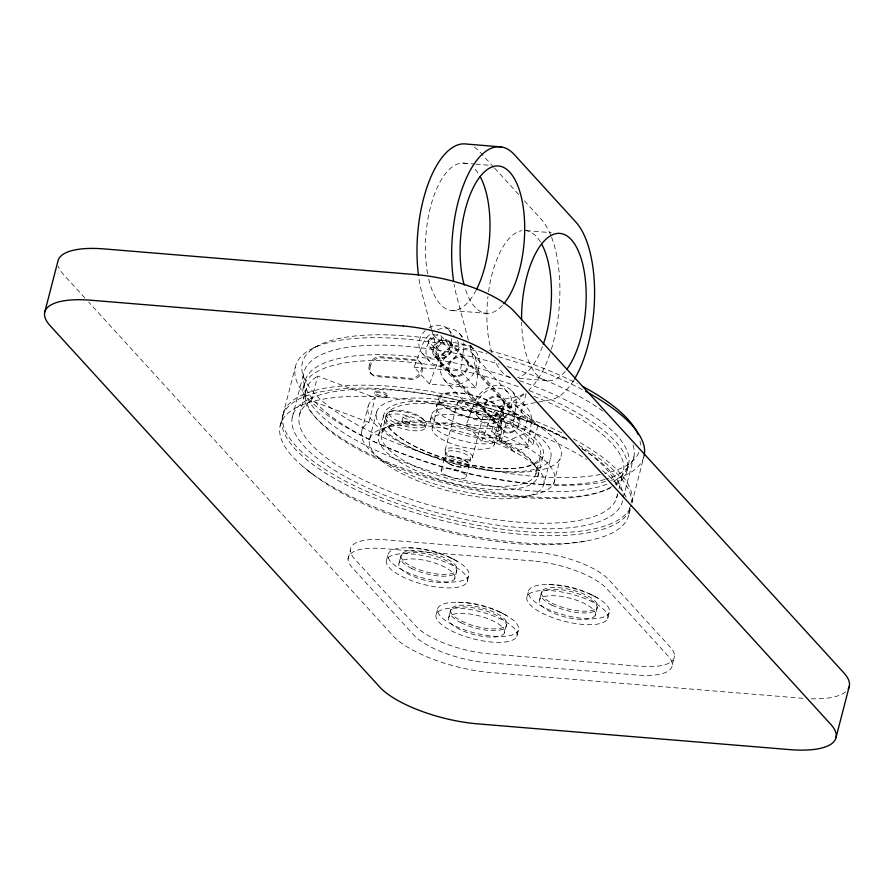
<?xml version="1.0" encoding="UTF-8"?>
<svg xmlns="http://www.w3.org/2000/svg" width="894" height="894" viewBox="0 0 894 894"><rect width="100%" height="100%" fill="white"/><g stroke="black" fill="none" stroke-linecap="round" stroke-linejoin="round"><path stroke-width="0.67" stroke-dasharray="4.47 3.35" d="M475.753 387.884L429.5 384.074L437.859 361.589A23.143 19.389 -42.4 0 1 463.237 344.939A23.143 19.389 -42.4 0 1 479.128 364.998L475.753 387.884L460.388 371.032L463.762 348.146A23.143 19.389 -42.4 0 0 463.729 342.704M528.008 445.178L512.642 428.327L516.017 405.44A23.143 19.389 -42.4 0 0 500.126 385.381A23.143 19.389 -42.4 0 0 474.748 402.032L466.389 424.516L481.754 441.368L528.008 445.178L531.382 422.292A23.143 19.389 -42.4 0 0 515.492 402.233A23.143 19.389 -42.4 0 0 490.113 418.884L481.754 441.368M280.068 426.013L282.191 417.811M282.951 414.872L295.232 367.389M292.293 417.241L303.669 373.267M303.144 388.13L304.653 382.263M299.736 414.134L306.094 389.516M311.291 400.68L317.661 376.061L375.268 397.763A99.636 33.424 14.5 0 0 427.097 454.588A99.636 33.424 14.5 0 0 553.833 465.059A99.636 33.424 14.5 0 0 502.003 408.223L526.175 393.271L519.805 417.889L495.634 432.852A99.636 33.424 14.5 0 1 547.463 489.677A99.636 33.424 14.5 0 1 420.728 479.218A99.636 33.424 14.5 0 1 368.898 422.393L311.291 400.68A163.915 54.981 14.5 0 0 424.494 503.657A163.915 54.981 14.5 0 0 617.408 493.946M361.869 430.573L368.239 405.943M374.608 393.438L374.988 391.974M368.898 422.393L375.268 397.763M369.669 438.898L376.653 411.922M386.979 396.858A6.426 2.157 14.5 0 0 378.43 392.555A6.426 2.157 14.5 0 0 376.966 396.031A6.426 2.157 14.5 0 0 386.979 396.858L387.359 395.394A6.426 2.157 14.5 0 0 378.81 391.091A6.426 2.157 14.5 0 0 377.346 394.567A6.426 2.157 14.5 0 0 387.359 395.394M378.643 434.998L384.107 413.9M348.045 559.018L350.325 550.223M385.817 416.906L386.577 413.967M381.738 433.311L386.286 415.732M401.909 421.353L403.116 416.66M409.34 423.398A3.855 1.296 14.5 0 0 404.2 420.817A3.855 1.296 14.5 0 0 403.328 422.907A3.855 1.296 14.5 0 0 409.34 423.398L410.547 418.705A3.855 1.296 14.5 0 0 405.418 416.123A3.855 1.296 14.5 0 0 404.535 418.213A3.855 1.296 14.5 0 0 410.547 418.705M386.677 559.678L388.197 553.811M425.432 427.846A20.573 6.895 14.5 0 0 398.053 414.078A20.573 6.895 14.5 0 0 393.382 425.198A20.573 6.895 14.5 0 0 425.432 427.846L426.181 424.918A20.573 6.895 14.5 0 0 398.813 411.151A20.573 6.895 14.5 0 0 394.142 422.27A20.573 6.895 14.5 0 0 426.181 424.918M430.495 419.487L432.014 413.631M436.395 406.804L438.663 398.009M432.271 427.891L440.004 397.986M399.059 563.097L401.183 554.895M445.123 450.073L457.404 402.591M441.167 470.467L445.76 452.744M466.098 476.77L470.613 459.315A12.851 4.314 14.5 0 0 453.079 450.822A12.851 4.314 14.5 0 0 450.855 457.963A12.851 4.314 14.5 0 0 470.613 459.315M472.457 457.303A14.136 4.749 14.5 0 0 453.169 447.95A14.136 4.749 14.5 0 0 450.732 455.806A14.136 4.749 14.5 0 0 472.457 457.303L484.738 409.81A14.136 4.749 14.5 0 0 465.45 400.467A14.136 4.749 14.5 0 0 463.014 408.323A14.136 4.749 14.5 0 0 484.738 409.81M436.328 614.122L437.848 608.255M491.734 431.333L496.55 412.715L514.855 404.725L528.343 415.341L537.797 425.712L532.98 444.329L514.676 452.319L501.188 441.703L491.734 431.333L505.222 441.949L514.676 452.319M454.755 578.485A28.921 9.7 14.5 0 0 416.269 559.119A28.921 9.7 14.5 0 0 409.698 574.764A28.921 9.7 14.5 0 0 454.755 578.485L456.879 570.271A28.921 9.7 14.5 0 0 418.392 550.916A28.921 9.7 14.5 0 0 411.821 566.55A28.921 9.7 14.5 0 0 456.879 570.271M495.634 432.852L502.003 408.223M448.71 617.542L450.833 609.328M494.404 444.318A32.139 10.784 14.5 0 0 450.576 423.063A32.139 10.784 14.5 0 0 445.033 440.921A32.139 10.784 14.5 0 0 494.404 444.318L502.137 414.414A32.139 10.784 14.5 0 0 458.309 393.17A32.139 10.784 14.5 0 0 452.766 411.017A32.139 10.784 14.5 0 0 502.137 414.414M501.199 423.186L503.467 414.391M499.813 438.641A35.995 12.08 14.5 0 0 451.917 414.548A35.995 12.08 14.5 0 0 443.737 434.015A35.995 12.08 14.5 0 0 499.813 438.641L501.333 432.774A35.995 12.08 14.5 0 0 453.437 408.681A35.995 12.08 14.5 0 0 445.257 428.148A35.995 12.08 14.5 0 0 501.333 432.774M501.188 441.703L506.004 423.086L524.309 415.095L537.797 425.712M467.137 581.905A41.783 14.013 14.5 0 0 411.542 553.934A41.783 14.013 14.5 0 0 402.043 576.529A41.783 14.013 14.5 0 0 467.137 581.905L468.657 576.038A41.783 14.013 14.5 0 0 413.05 548.078A41.783 14.013 14.5 0 0 403.563 570.663A41.783 14.013 14.5 0 0 468.657 576.038M505.222 441.949L523.526 433.959L528.343 415.341M535.841 474.066A79.711 26.742 14.5 0 0 427.142 421.365A79.711 26.742 14.5 0 0 413.386 465.64A79.711 26.742 14.5 0 0 535.841 474.066L540.389 456.476A79.711 26.742 14.5 0 0 431.69 403.775A79.711 26.742 14.5 0 0 417.934 448.05A79.711 26.742 14.5 0 0 540.389 456.476M537.719 477.061A82.282 27.602 14.5 0 0 425.51 422.672A82.282 27.602 14.5 0 0 411.318 468.367A82.282 27.602 14.5 0 0 537.719 477.061L543.172 455.962A82.282 27.602 14.5 0 0 430.975 401.562A82.282 27.602 14.5 0 0 416.772 447.268A82.282 27.602 14.5 0 0 543.172 455.962M504.417 632.918A28.921 9.7 14.5 0 0 465.919 613.563A28.921 9.7 14.5 0 0 459.348 629.208A28.921 9.7 14.5 0 0 504.417 632.918L506.54 624.716A28.921 9.7 14.5 0 0 468.043 605.361A28.921 9.7 14.5 0 0 461.472 620.995A28.921 9.7 14.5 0 0 506.54 624.716M543.653 484.894A89.992 30.184 14.5 0 0 420.929 425.399A89.992 30.184 14.5 0 0 405.407 475.384A89.992 30.184 14.5 0 0 543.653 484.894L550.637 457.929A89.992 30.184 14.5 0 0 427.902 398.433A89.992 30.184 14.5 0 0 412.38 448.419A89.992 30.184 14.5 0 0 550.637 457.929M553.889 483.039L560.259 458.41M516.788 636.338A41.783 14.013 14.5 0 0 461.192 608.378A41.783 14.013 14.5 0 0 451.693 630.974A41.783 14.013 14.5 0 0 516.788 636.338L518.308 630.482A41.783 14.013 14.5 0 0 462.712 602.522A41.783 14.013 14.5 0 0 453.213 625.107A41.783 14.013 14.5 0 0 518.308 630.482M527.136 596.443L528.656 590.576M539.518 599.863L541.641 591.649M616.636 497.924L617.642 494.036M618.983 488.862L622.995 473.306M627.175 470.009L628.683 464.142M623.241 498.025L633.924 456.722M595.225 615.251A28.921 9.7 14.5 0 0 556.727 595.885A28.921 9.7 14.5 0 0 550.156 611.53A28.921 9.7 14.5 0 0 595.225 615.251L597.348 607.037A28.921 9.7 14.5 0 0 558.851 587.682A28.921 9.7 14.5 0 0 552.28 603.316A28.921 9.7 14.5 0 0 597.348 607.037M629.018 514.195L631.142 505.982M631.902 503.054L644.183 455.571M607.607 618.67A41.783 14.013 14.5 0 0 552 590.699A41.783 14.013 14.5 0 0 542.513 613.295A41.783 14.013 14.5 0 0 607.607 618.67L609.116 612.803A41.783 14.013 14.5 0 0 553.52 584.844A41.783 14.013 14.5 0 0 544.021 607.428A41.783 14.013 14.5 0 0 609.116 612.803M672.288 664.622L674.568 655.827M429.5 384.074L414.134 367.222L422.493 344.738A23.143 19.389 -42.4 0 1 431.556 333.06M428.092 340.826L433.344 334.769L440.574 335.373L447.671 343.151L449.637 349.789L444.385 355.846L437.155 355.242L430.07 347.464L428.092 340.826L435.188 348.604L437.155 355.242M435.188 348.604L440.44 342.547L447.671 343.151M430.07 347.464L437.289 348.068L442.552 342.011L440.574 335.373M313.191 348.09L319.583 344.849M389.113 411.933L391.728 411.106M431.869 330.523L441.144 365.389L476.614 404.278L517.291 396.634A93.211 40.141 -85.3 0 0 524.376 393.494M476.614 404.278L511.301 407.139L537.059 402.3M538.423 402.043L551.978 399.495A93.211 40.141 -85.3 0 0 573.825 380.173M585.525 541.116C533.897 550.246 480.972 540.859 430.863 527.795C385.303 514.609 339.295 497.377 302.675 466.333M408.279 547.821C425.421 547.798 442.519 552.637 457.259 561.343M548.748 584.575C565.88 584.564 582.989 589.403 597.728 598.108M457.929 602.254C475.072 602.232 492.169 607.071 506.92 615.787M463.405 163.11L474.513 164.027M475.899 164.15L491.164 165.401M526.275 230.63L551.252 232.697M452.006 310.509L486.694 313.369M414.134 367.222L460.388 371.032M519.034 378.374L548.167 380.777M466.389 424.516L512.642 428.327M802.924 698.303L490.694 672.534A77.141 25.87 14.5 0 1 392.947 635.701L88.696 302.116M590.912 594.398L593.75 595.952M450.453 557.632L453.292 559.186M500.104 612.077L502.942 613.63M308.676 471.16L312.978 474.636M423.018 419.018L424.885 420.973M493.667 167.122L479.687 151.801A93.211 40.141 -85.3 0 0 473.407 146.571M494.594 168.139L518.811 194.691M524.398 200.826L541.172 219.209A93.211 40.141 -85.3 0 1 551.129 236.072M459.415 333.496L463.93 338.457M470.266 345.397L474.781 350.347M511.67 390.79L527.035 407.642M472.658 353.745L508.127 392.634M448.307 329.428L454.51 336.233M514.855 404.725L524.309 415.095M511.301 407.139L475.832 368.261L469.775 345.464M449.794 341.586L465.159 358.438M465.875 359.22L501.333 398.109M502.048 398.88L517.414 415.732M449.123 342.279L516.743 416.425M442.552 342.011L449.637 349.789M433.344 334.769L440.44 342.547M523.526 433.959L532.98 444.329M496.55 412.715L506.004 423.086M437.289 348.068L444.385 355.846M435.702 356.114L503.322 430.249M435.032 356.807L450.397 373.647M451.112 374.43L486.582 413.319M487.286 414.09L502.651 430.942M422.337 353.409L429.422 361.187M444.318 379.905L479.787 418.794M420.571 362.685L421.51 363.724M370.094 372.418L371.032 373.457M84.941 297.993L63.34 274.313A77.141 25.87 14.5 0 1 58.244 266.088M468.344 340.1L456.219 294.495A93.211 40.141 -85.3 0 1 454.085 284.236M431.511 329.182L421.521 291.634A93.211 40.141 -85.3 0 1 418.828 277.766M845.735 691.755A77.141 25.87 14.5 0 1 809.584 698.717M428.952 327.83A17.679 14.807 -42.4 0 1 451.179 334.49M451.761 338.513A17.679 14.807 -42.4 0 1 428.125 356.974A17.679 14.807 -42.4 0 1 425.242 330.568M457.56 340.424A17.679 14.807 -42.4 0 1 448.117 363.154A17.679 14.807 -42.4 0 1 426.762 356.751A17.679 14.807 -42.4 0 1 438.071 334.579M565.332 371.189A73.923 31.826 -85.3 0 1 521.615 322.119M502.361 305.491A73.923 31.826 -85.3 0 1 464.846 287.332M551.564 237.189A93.211 40.141 -85.3 0 1 550.302 352.582M549.922 353.733A93.211 40.141 -85.3 0 1 528.745 390.153M524.89 230.518A73.923 31.826 -85.3 0 1 541.015 242.889M542.446 346.604A73.923 31.826 -85.3 0 1 517.682 377.514M510.396 377.391A73.923 31.826 -85.3 0 1 494.606 360.081M491.968 352.962A73.923 31.826 -85.3 0 1 487.956 296.45M488.571 291.679A73.923 31.826 -85.3 0 1 521.738 230.697M427.623 273.832A73.923 31.826 -85.3 0 1 434.886 193.238A73.923 31.826 -85.3 0 1 469.506 164.876M475.139 169.391A73.923 31.826 -85.3 0 1 479.53 175.481M476.156 290.159A73.923 31.826 -85.3 0 1 428.628 278.716M437.647 329.685A23.143 19.389 -42.4 0 1 462.254 337.708M529.203 390.644A167.133 56.065 14.5 0 1 615.932 484.861M610.49 487.923A167.133 56.065 14.5 0 1 398.266 466.4A167.133 56.065 14.5 0 1 314.71 373.055A167.133 56.065 14.5 0 1 520.554 387.46M519.57 380.71A167.133 56.065 14.5 0 1 613.172 481.475M606.959 484.235A167.133 56.065 14.5 0 1 396.567 459.27A167.133 56.065 14.5 0 1 314.934 368.071A167.133 56.065 14.5 0 1 511.971 378.117M519.805 417.889A163.915 54.981 14.5 0 1 569.098 440.686M581.77 448.486A163.915 54.981 14.5 0 1 616.447 485.688M533.942 396.288A163.915 54.981 14.5 0 1 612.614 486.001M611.44 486.761A163.915 54.981 14.5 0 1 402.926 469.551A163.915 54.981 14.5 0 1 317.661 376.061M622.559 500.696A170.341 57.138 14.5 0 1 410.391 504.629A170.341 57.138 14.5 0 1 312.654 397.472A170.341 57.138 14.5 0 1 567.131 439.926M582.374 448.855A170.341 57.138 14.5 0 1 622.962 496.941M630.169 508.049A179.985 60.379 14.5 0 1 401.663 505.144A179.985 60.379 14.5 0 1 303.245 394.511A179.985 60.379 14.5 0 1 564.527 434.238M573.333 438.842A179.985 60.379 14.5 0 1 630.728 506.831M643.87 456.845A179.985 60.379 14.5 0 1 610.747 480.346M605.618 481.542A179.985 60.379 14.5 0 1 308.296 398.646A179.985 60.379 14.5 0 1 486.995 353.588M498.349 356.706A179.985 60.379 14.5 0 1 582.374 389.616M638.808 452.532A174.196 58.434 14.5 0 1 604.903 473.507M600.254 474.49A174.196 58.434 14.5 0 1 317.325 396.344A174.196 58.434 14.5 0 1 471.831 346.246M489.029 350.504A174.196 58.434 14.5 0 1 577.211 383.537M640.037 441.033A174.196 58.434 14.5 0 1 640.35 445.033M633.008 444.988A170.341 57.138 14.5 0 1 606.02 479.139M604.791 479.497A170.341 57.138 14.5 0 1 394.433 450.587A170.341 57.138 14.5 0 1 311.939 360.472A170.341 57.138 14.5 0 1 499.165 364.115M507.11 366.518A170.341 57.138 14.5 0 1 603.785 411.709M629.32 507.49A179.985 60.379 14.5 0 1 409.743 519.95A179.985 60.379 14.5 0 1 306.094 403.429A179.985 60.379 14.5 0 1 586.565 459.427M602.478 470.657A179.985 60.379 14.5 0 1 626.236 497.366M629.968 509.759A179.985 60.379 14.5 0 1 401.048 508.127A179.985 60.379 14.5 0 1 304.172 396.735A179.985 60.379 14.5 0 1 569.333 440.038M578.574 445.111A179.985 60.379 14.5 0 1 631.566 502.015M444.24 458.611C447.928 466.132 462.064 469.652 469.093 465.182C465.405 457.661 451.269 454.141 444.24 458.611M369.457 364.819L369.155 365.992A9.644 8.08 -42.4 0 0 375.558 375.502L410.245 378.363A9.644 8.08 -42.4 0 0 421.197 370.284L421.499 369.11A9.644 8.08 -42.4 0 0 415.095 359.6L380.408 356.74A9.644 8.08 -42.4 0 0 369.457 364.819M370.407 365.858L370.105 367.032A9.644 8.08 -42.4 0 0 376.508 376.542L411.195 379.402A9.644 8.08 -42.4 0 0 422.136 371.323L422.449 370.15A9.644 8.08 -42.4 0 0 416.045 360.64L381.358 357.779A9.644 8.08 -42.4 0 0 370.407 365.858M535.584 552.19L385.258 539.786A57.853 19.411 14.5 0 0 354.505 558.817L415.978 626.225A57.853 19.411 14.5 0 0 489.297 653.849L639.623 666.254A57.853 19.411 14.5 0 0 670.377 647.222L608.903 579.815A57.853 19.411 14.5 0 0 535.584 552.19M533.316 560.985L382.99 548.581A57.853 19.411 14.5 0 0 352.236 567.612L413.71 635.019A57.853 19.411 14.5 0 0 487.018 662.644L637.355 675.048A57.853 19.411 14.5 0 0 668.109 656.017L606.635 588.61A57.853 19.411 14.5 0 0 533.316 560.985M551.822 605.082A28.921 9.7 14.5 0 0 596.89 608.803A28.921 9.7 14.5 0 0 558.404 589.437A28.921 9.7 14.5 0 0 551.822 605.082M411.363 568.316A28.921 9.7 14.5 0 0 456.432 572.037A28.921 9.7 14.5 0 0 417.934 552.671A28.921 9.7 14.5 0 0 411.363 568.316M461.013 622.749A28.921 9.7 14.5 0 0 506.082 626.471A28.921 9.7 14.5 0 0 467.584 607.115A28.921 9.7 14.5 0 0 461.013 622.749M442.463 357.879A9.644 8.08 -42.4 0 0 450.151 343.486A9.644 8.08 -42.4 0 0 434.629 346.224A9.644 8.08 -42.4 0 0 442.463 357.879M510.083 432.014A9.644 8.08 -42.4 0 0 517.782 417.632A9.644 8.08 -42.4 0 0 502.249 420.37A9.644 8.08 -42.4 0 0 510.083 432.014M458.588 384.185A19.288 16.159 -42.4 0 0 473.976 355.399A19.288 16.159 -42.4 0 0 442.91 360.885A19.288 16.159 -42.4 0 0 458.588 384.185M458.544 376.374A10.605 8.884 -42.4 0 0 467.003 360.539A10.605 8.884 -42.4 0 0 449.928 363.556A10.605 8.884 -42.4 0 0 458.544 376.374M494.058 423.074A19.288 16.159 -42.4 0 0 509.435 394.288A19.288 16.159 -42.4 0 0 478.379 399.774A19.288 16.159 -42.4 0 0 494.058 423.074M494.013 415.263A10.605 8.884 -42.4 0 0 502.473 399.428A10.605 8.884 -42.4 0 0 485.386 402.445A10.605 8.884 -42.4 0 0 494.013 415.263M442.463 358.74A10.605 8.884 -42.4 0 0 450.922 342.916A10.605 8.884 -42.4 0 0 433.847 345.933A10.605 8.884 -42.4 0 0 442.463 358.74M457.84 375.592A10.605 8.884 -42.4 0 0 466.299 359.768A10.605 8.884 -42.4 0 0 449.213 362.785A10.605 8.884 -42.4 0 0 457.84 375.592M494.717 416.034A10.605 8.884 -42.4 0 0 503.177 400.21A10.605 8.884 -42.4 0 0 486.101 403.228A10.605 8.884 -42.4 0 0 494.717 416.034M510.094 432.886A10.605 8.884 -42.4 0 0 518.554 417.051A10.605 8.884 -42.4 0 0 501.467 420.079A10.605 8.884 -42.4 0 0 510.094 432.886M396.12 420.158A18.003 6.035 14.5 0 0 424.169 422.471A18.003 6.035 14.5 0 0 400.21 410.424A18.003 6.035 14.5 0 0 396.12 420.158M451.179 410.793A33.424 11.209 14.5 0 0 503.255 415.084A33.424 11.209 14.5 0 0 458.778 392.723A33.424 11.209 14.5 0 0 451.179 410.793M448.9 419.588A33.424 11.209 14.5 0 0 500.975 423.879A33.424 11.209 14.5 0 0 456.499 401.518A33.424 11.209 14.5 0 0 448.9 419.588M449.012 463.662A12.851 4.314 14.5 0 0 469.048 465.316A12.851 4.314 14.5 0 0 451.939 456.711A12.851 4.314 14.5 0 0 449.012 463.662M445.983 475.384A12.851 4.314 14.5 0 0 466.009 477.038A12.851 4.314 14.5 0 0 448.9 468.434A12.851 4.314 14.5 0 0 445.983 475.384"/><path stroke-width="1.34" d="M44.756 312.118L58.021 260.813A77.141 25.87 14.5 0 1 104.352 248.934L416.57 274.704A77.141 25.87 14.5 0 1 514.318 311.537L843.925 672.925A77.141 25.87 14.5 0 1 848.183 688.95M835.979 737.718L849.244 686.424M501.333 146.94L466.634 144.068A93.211 40.141 -85.3 0 0 418.493 275.33M574.44 379.168A93.211 40.141 -85.3 0 0 575.859 222.07L514.385 154.662A93.211 40.141 -85.3 0 0 467.696 175.28A93.211 40.141 -85.3 0 0 453.515 280.638M521.582 319.75A73.923 31.826 -85.3 0 1 549.05 236.731A73.923 31.826 -85.3 0 1 584.911 276.045A73.923 31.826 -85.3 0 1 566.796 369.323M464.198 285.085A73.923 31.826 -85.3 0 1 478.044 179.448A73.923 31.826 -85.3 0 1 522.007 200.178A73.923 31.826 -85.3 0 1 503.847 303.781M541.585 243.906A73.923 31.826 -85.3 0 1 543.306 344.212M480.112 176.498A73.923 31.826 -85.3 0 1 476.67 289.153M585.615 391.36A179.985 60.379 14.5 0 1 644.183 455.571M583.257 386.722A174.196 58.434 14.5 0 1 638.215 434.752M403.306 326.008L91.076 300.239A77.141 25.87 14.5 0 0 50.075 325.617L379.682 686.994A77.141 25.87 14.5 0 0 477.43 723.838L789.648 749.608A77.141 25.87 14.5 0 0 830.66 724.218L501.053 362.841A77.141 25.87 14.5 0 0 403.306 326.008"/></g></svg>
